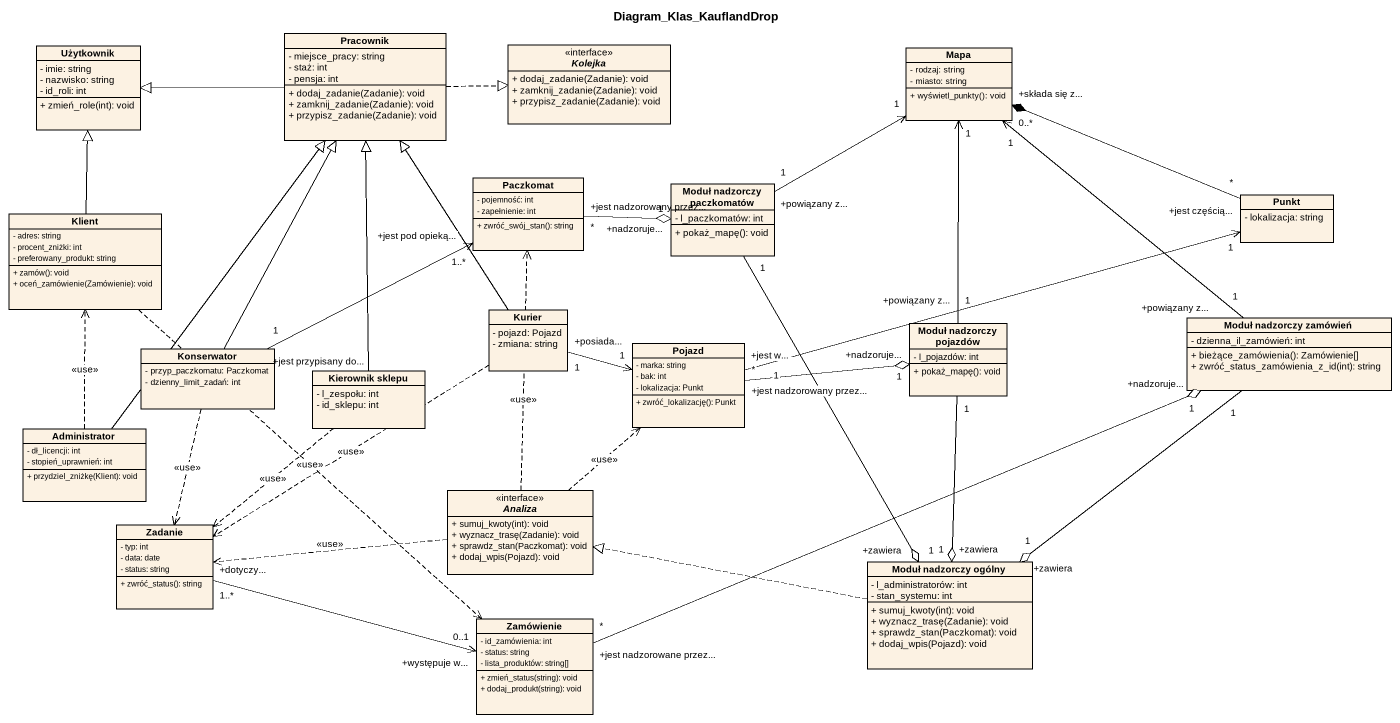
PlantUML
@startuml
title Diagram_Klas_KauflandDrop
hide circle
hide empty members
skinparam classAttributeIconSize 0
class Pracownik {
  - miejsce_pracy: string
  - staż: int
  - pensja: int
  + dodaj_zadanie(Zadanie): void
  + zamknij_zadanie(Zadanie): void
  + przypisz_zadanie(Zadanie): void
}
interface Kolejka {
  + dodaj_zadanie(Zadanie): void
  + zamknij_zadanie(Zadanie): void
  + przypisz_zadanie(Zadanie): void
}
class Użytkownik {
  - imie: string
  - nazwisko: string
  - id_roli: int
  + zmień_role(int): void
}
class Mapa {
  - rodzaj: string
  - miasto: string
  + wyświetl_punkty(): void
}
class Paczkomat {
  - pojemność: int
  - zapełnienie: int
  + zwróć_swój_stan(): string
}
class "Moduł nadzorczy paczkomatów" as Moduł_nadzorczy_paczkomatów {
  - l_paczkomatów: int
  + pokaż_mapę(): void
}
class Punkt {
  - lokalizacja: string
}
class Klient {
  - adres: string
  - procent_zniżki: int
  - preferowany_produkt: string
  + zamów(): void
  + oceń_zamówienie(Zamówienie): void
}
class Kurier {
  - pojazd: Pojazd
  - zmiana: string
}
class "Moduł nadzorczy zamówień" as Moduł_nadzorczy_zamówień {
  - dzienna_il_zamówień: int
  + bieżące_zamówienia(): Zamówienie[]
  + zwróć_status_zamówienia_z_id(int): string
}
class Konserwator {
  - przyp_paczkomatu: Paczkomat
  - dzienny_limit_zadań: int
}
class Pojazd {
  - marka: string
  - bak: int
  - lokalizacja: Punkt
  + zwróć_lokalizację(): Punkt
}
class "Moduł nadzorczy pojazdów" as Moduł_nadzorczy_pojazdów {
  - l_pojazdów: int
  + pokaż_mapę(): void
}
class "Kierownik sklepu" as Kierownik_sklepu {
  - l_zespołu: int
  - id_sklepu: int
}
class Administrator {
  - dł_licencji: int
  - stopień_uprawnień: int
  + przydziel_zniżkę(Klient): void
}
interface Analiza {
  + sumuj_kwoty(int): void
  + wyznacz_trasę(Zadanie): void
  + sprawdz_stan(Paczkomat): void
  + dodaj_wpis(Pojazd): void
}
class Zadanie {
  - typ: int
  - data: date
  - status: string
  + zwróć_status(): string
}
class "Moduł nadzorczy ogólny" as Moduł_nadzorczy_ogólny {
  - l_administratorów: int
  - stan_systemu: int
  + sumuj_kwoty(int): void
  + wyznacz_trasę(Zadanie): void
  + sprawdz_stan(Paczkomat): void
  + dodaj_wpis(Pojazd): void
}
class Zamówienie {
  - id_zamówienia: int
  - status: string
  - lista_produktów: string[]
  + zmień_status(string): void
  + dodaj_produkt(string): void
}
Pracownik .right.|> Kolejka
Pracownik -left-|> Użytkownik
Paczkomat "+jest nadzorowany przez...\n*" -right-o "+nadzoruje...\n1" Moduł_nadzorczy_paczkomatów
Moduł_nadzorczy_paczkomatów "+powiązany z...\n1" -right-> "1" Mapa
Moduł_nadzorczy_paczkomatów "1" --o "+zawiera\n1" Moduł_nadzorczy_ogólny
Punkt "+jest częścią...\n*" -left-* "+składa się z...\n0..*" Mapa
Klient -up-|> Użytkownik
Klient ..> Zamówienie : <<use>>
Kurier -up-|> Pracownik
Kurier "+posiada...\n1" -right-> "1" Pojazd
Kurier ..> Zadanie : <<use>>
Moduł_nadzorczy_zamówień "+powiązany z...\n1" -up-> "1" Mapa
Moduł_nadzorczy_zamówień "1" --o "+zawiera\n1" Moduł_nadzorczy_ogólny
Konserwator -up-|> Pracownik
Konserwator "+jest przypisany do...\n1" -right-> "+jest pod opieką...\n1..*" Paczkomat
Konserwator ..> Zadanie : <<use>>
Pojazd "+jest w...\n1" -right-> "1" Punkt
Pojazd "+jest nadzorowany przez...\n*" -right-o "+nadzoruje...\n1" Moduł_nadzorczy_pojazdów
Moduł_nadzorczy_pojazdów "+powiązany z...\n1" -up-> "1" Mapa
Moduł_nadzorczy_pojazdów "1" --o "+zawiera\n1" Moduł_nadzorczy_ogólny
Kierownik_sklepu -up-|> Pracownik
Kierownik_sklepu ..> Zadanie : <<use>>
Administrator -up-|> Pracownik
Administrator .up.> Klient : <<use>>
Analiza .up.> Paczkomat : <<use>>
Analiza .up.> Pojazd : <<use>>
Analiza .left.> Zadanie : <<use>>
Zadanie "+dotyczy...\n1..*" -right-> "+występuje w...\n0..1" Zamówienie
Moduł_nadzorczy_ogólny .left.|> Analiza
Zamówienie "+jest nadzorowane przez...\n*" -right-o "+nadzoruje...\n1" Moduł_nadzorczy_zamówień
@enduml
